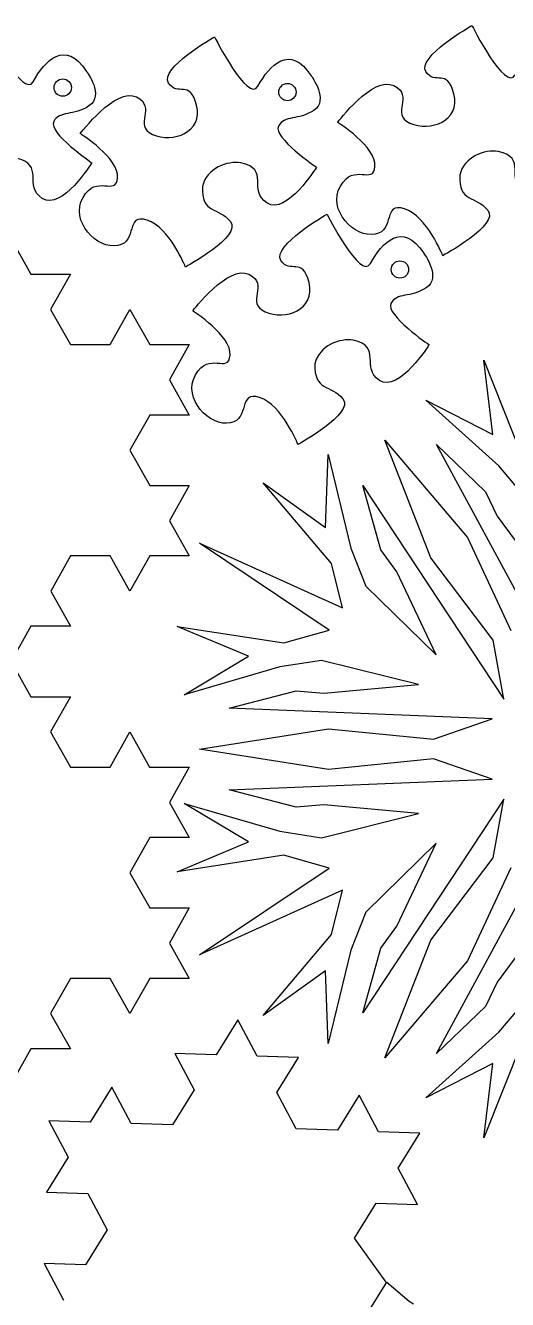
# Model space of a CAD drawing. Extents: x 0 to 244, y 143 to 297.
# Drawn here: x 163 to 187.2, y 232.7 to 296.7 of the extents above; entities that cross this region are included whole.
import ezdxf

# ---------------------------------------------------------------- set-up
doc = ezdxf.new("R2010")
doc.units = 0
doc.layers.add('Layer_1', color=7, linetype='CONTINUOUS')

msp = doc.modelspace()

# ---------------------------------------------------------------- linework, layer by layer
at = {"layer": 'Layer_1', "color": 1}
for points in [[(165.337153, 293.549169), (165.337153, 293.549169)], [(176.627606, 293.321551), (176.627606, 293.321551)], [(182.279185, 284.417261), (182.279185, 284.417261)], [(175.112951, 213.09279), (170.298436, 216.088766), (181.184272, 233.58224), (182.312287, 232.624191), (182.525236, 232.491677)]]:
    msp.add_lwpolyline(points, dxfattribs=at)
at = {"layer": 'Layer_1', "color": 7}
for points in [[(178.711491, 291.808729), (178.711491, 291.808729)], [(165.781973, 291.239505), (165.781973, 291.239505)], [(171.433552, 282.335215), (171.433552, 282.335215)], [(188.153458, 272.97317), (186.809689, 274.552304), (183.151652, 277.854129), (186.511074, 276.131437), (186.063151, 279.863936), (188.004151, 274.982977)], [(188.153458, 272.97317), (186.809689, 274.552304), (183.151652, 277.854129), (186.511074, 276.131437), (186.063151, 279.863936), (188.004151, 274.982977)], [(187.40692, 254.382458), (185.241959, 249.716836), (181.082995, 244.835877), (181.082995, 244.835877), (183.400249, 250.738966), (186.520033, 254.874861), (187.070978, 257.832866), (179.981851, 247.101216), (180.883669, 250.337005), (181.683958, 251.443834), (183.664524, 255.610594), (180.134145, 252.158751), (179.383874, 250.250152), (178.238684, 245.553665), (178.11028, 249.212231), (174.972579, 246.972732), (178.398443, 251.02967), (178.96208, 253.249071), (171.772917, 250.003951), (171.772917, 250.003951), (178.290195, 254.367385), (176.009521, 255.007652), (170.642658, 254.183631), (174.228281, 255.67663), (170.997263, 257.612505), (175.80049, 256.217842), (177.89453, 255.888378), (182.768678, 257.102157), (178.025921, 257.536419), (176.628401, 257.423009), (173.263007, 258.290097), (186.473747, 258.82772), (183.53388, 259.847697), (178.249136, 259.317969), (171.772917, 260.340099), (171.772917, 260.340099), (178.249136, 261.36223), (183.53388, 260.832502), (186.473747, 261.852479), (173.263007, 262.390102), (176.628401, 263.25719), (178.025921, 263.14378), (182.768678, 263.578042), (177.89453, 264.791821), (175.80049, 264.462356), (170.997263, 263.067694), (174.228281, 265.003569), (170.642658, 266.496568), (176.009521, 265.672547), (178.290195, 266.312814), (171.772917, 270.676248), (171.772917, 270.676248), (178.96208, 267.431128), (178.398443, 269.650529), (174.972579, 273.707467), (178.11028, 271.467968), (178.238684, 275.126534), (179.383874, 270.430047), (180.134145, 268.521448), (183.664524, 265.069605), (181.683958, 269.236365), (180.883669, 270.343194), (179.981851, 273.578983), (187.070978, 262.847333), (186.520033, 265.805338), (183.400249, 269.941233), (181.082995, 275.844322), (181.082995, 275.844322), (185.241959, 270.963363), (187.40692, 266.297741)], [(187.40692, 254.382458), (185.241959, 249.716836), (181.082995, 244.835877), (181.082995, 244.835877), (183.400249, 250.738966), (186.520033, 254.874861), (187.070978, 257.832866), (179.981851, 247.101216), (180.883669, 250.337005), (181.683958, 251.443834), (183.664524, 255.610594), (180.134145, 252.158751), (179.383874, 250.250152), (178.238684, 245.553665), (178.11028, 249.212231), (174.972579, 246.972732), (178.398443, 251.02967), (178.96208, 253.249071), (171.772917, 250.003951), (171.772917, 250.003951), (178.290195, 254.367385), (176.009521, 255.007652), (170.642658, 254.183631), (174.228281, 255.67663), (170.997263, 257.612505), (175.80049, 256.217842), (177.89453, 255.888378), (182.768678, 257.102157), (178.025921, 257.536419), (176.628401, 257.423009), (173.263007, 258.290097), (186.473747, 258.82772), (183.53388, 259.847697), (178.249136, 259.317969), (171.772917, 260.340099), (171.772917, 260.340099), (178.249136, 261.36223), (183.53388, 260.832502), (186.473747, 261.852479), (173.263007, 262.390102), (176.628401, 263.25719), (178.025921, 263.14378), (182.768678, 263.578042), (177.89453, 264.791821), (175.80049, 264.462356), (170.997263, 263.067694), (174.228281, 265.003569), (170.642658, 266.496568), (176.009521, 265.672547), (178.290195, 266.312814), (171.772917, 270.676248), (171.772917, 270.676248), (178.96208, 267.431128), (178.398443, 269.650529), (174.972579, 273.707467), (178.11028, 271.467968), (178.238684, 275.126534), (179.383874, 270.430047), (180.134145, 268.521448), (183.664524, 265.069605), (181.683958, 269.236365), (180.883669, 270.343194), (179.981851, 273.578983), (187.070978, 262.847333), (186.520033, 265.805338), (183.400249, 269.941233), (181.082995, 275.844322), (181.082995, 275.844322)], [(181.082995, 275.844322), (185.241959, 270.963363), (187.40692, 266.297741)], [(189.795842, 264.359713), (183.674229, 275.628986), (186.137805, 273.260285), (186.735036, 272.040045), (189.497227, 268.307547)], [(189.795842, 264.359713), (183.674229, 275.628986), (186.137805, 273.260285), (186.735036, 272.040045), (189.497227, 268.307547)], [(189.497227, 252.372652), (186.735036, 248.640154), (186.137805, 247.419914), (183.674229, 245.051213), (189.795842, 256.320486)], [(189.497227, 252.372652), (186.735036, 248.640154), (186.137805, 247.419914), (183.674229, 245.051213), (189.795842, 256.320486)], [(188.004151, 245.697222), (186.063151, 240.816263), (186.511074, 244.548761), (183.151652, 242.82607), (186.809689, 246.127895), (188.153458, 247.707029)], [(188.004151, 245.697222), (186.063151, 240.816263), (186.511074, 244.548761), (183.151652, 242.82607), (186.809689, 246.127895), (188.153458, 247.707029)], [(173.700464, 246.750409), (172.606071, 244.991726), (170.535564, 245.060309), (171.511677, 243.233042), (170.417284, 241.474359), (168.346777, 241.542942), (167.370012, 243.370615), (166.275619, 241.611931), (164.205112, 241.680515), (165.181226, 239.853248), (164.086833, 238.094565), (166.157991, 238.025576), (167.134105, 236.198309), (166.039711, 234.439625), (163.969205, 234.508209), (164.945318, 232.680942)], [(181.149958, 233.575781), (179.558449, 235.785997), (180.652842, 237.54468), (182.723349, 237.476096), (181.747235, 239.303363), (182.841628, 241.062047), (180.77047, 241.131036), (179.794356, 242.958303), (178.699963, 241.199619), (176.629456, 241.268203), (175.653343, 243.09547), (176.747736, 244.854153), (174.676578, 244.923142), (173.700464, 246.750409)]]:
    msp.add_lwpolyline(points, dxfattribs=at)
at = {"layer": 'Layer_1', "color": 3}
msp.add_lwpolyline([(162.304948, 285.949184), (163.300018, 284.181308), (165.290116, 284.181143), (164.295054, 282.413828), (165.290116, 280.645672), (167.280486, 280.645837), (168.275572, 282.413429), (169.270312, 280.645837), (171.260154, 280.645672), (170.265365, 278.878078), (171.260435, 277.110202), (169.270312, 277.110202), (168.275275, 275.342888), (169.270592, 273.574732), (171.260435, 273.574897), (170.265365, 271.807022), (171.260699, 270.039146), (169.269503, 270.039724), (168.274994, 268.272128), (167.279941, 270.039724), (165.289563, 270.040301), (164.295335, 268.272145), (165.290116, 266.50483), (163.300273, 266.50483), (162.305228, 264.736955), (163.299737, 262.968521), (165.289563, 262.968356), (164.294807, 261.20076), (165.288457, 259.432886), (167.27886, 259.433051), (168.274161, 261.200365), (169.268669, 259.433331), (171.259873, 259.433496), (170.264556, 257.665622), (171.259576, 255.898026), (169.269503, 255.898191), (168.27445, 254.130036), (169.269503, 252.36244), (171.259576, 252.36244), (170.264556, 250.594845), (171.259329, 248.82725), (169.269222, 248.827085), (168.27445, 247.059491), (167.279388, 248.827085), (165.289282, 248.82725), (164.294245, 247.059092), (165.289282, 245.291779), (163.298895, 245.291779), (162.303883, 243.523622)], dxfattribs=at)
at = {"layer": 'Layer_1', "color": 7}
for points in [[(161.236704, 296.326606), (161.236704, 296.326606), (162.934492, 292.966895), (163.416905, 293.845845)], [(183.140592, 294.349602), (182.668787, 295.072968), (185.456676, 296.668212), (185.456676, 296.668212)], [(185.456676, 296.668212), (185.456676, 296.668212), (187.154464, 293.308501), (187.636876, 294.187451)], [(163.416905, 293.845845), (164.001356, 294.909173), (165.029324, 296.000283), (166.096692, 294.363617)], [(170.211073, 293.780378), (169.739269, 294.503744), (172.527157, 296.098988), (172.527157, 296.098988)], [(172.527157, 296.098988), (172.527157, 296.098988), (174.224946, 292.739277), (174.707358, 293.618227)], [(174.707358, 293.618227), (175.291809, 294.681555), (176.319777, 295.772665), (177.387146, 294.135999)], [(166.096692, 294.363617), (166.096692, 294.363617), (167.012518, 293.145211), (166.220958, 292.628954)], [(184.553984, 293.234245), (184.214527, 294.582979), (183.611386, 293.626236), (183.140592, 294.349602)], [(165.781973, 291.239505), (165.781973, 291.239505), (167.558058, 293.598021), (168.606737, 293.079239)], [(171.624466, 292.665021), (171.285009, 294.013754), (170.681867, 293.057012), (170.211073, 293.780378)], [(177.387146, 294.135999), (177.387146, 294.135999), (178.302971, 292.917593), (177.511411, 292.401336)], [(178.711491, 291.808729), (178.711491, 291.808729), (180.487577, 294.167245), (181.536255, 293.648463)], [(181.536255, 293.648463), (182.585439, 293.12968), (181.327126, 292.236586), (182.343475, 291.769833)], [(168.606737, 293.079239), (169.65592, 292.560456), (168.397607, 291.667362), (169.413956, 291.200609)], [(182.343475, 291.769833), (183.359319, 291.30308), (184.893441, 291.885511), (184.553984, 293.234245)], [(166.220958, 292.628954), (165.429398, 292.112697), (164.747453, 292.405175), (164.449924, 291.844465)], [(169.413956, 291.200609), (170.429801, 290.733856), (171.963922, 291.316287), (171.624466, 292.665021)], [(177.511411, 292.401336), (176.719851, 291.885079), (176.037907, 292.177557), (175.740377, 291.616847)], [(164.449924, 291.844465), (164.15391, 291.282746), (166.361388, 289.776912), (166.361388, 289.776912)], [(180.589616, 289.589633), (180.6765, 290.562539), (178.711491, 291.808729), (178.711491, 291.808729)], [(167.660097, 289.020408), (167.746982, 289.993315), (165.781973, 291.239505), (165.781973, 291.239505)], [(175.740377, 291.616847), (175.444363, 291.055127), (177.651841, 289.549294), (177.651841, 289.549294)], [(186.777627, 290.341286), (186.127002, 290.456964), (185.040943, 290.069014), (184.849493, 289.152178)], [(163.87305, 287.984157), (162.893576, 288.622153), (164.051871, 289.683966), (162.557655, 289.99968)], [(166.361388, 289.776912), (166.361388, 289.776912), (164.852523, 287.346665), (163.87305, 287.984157)], [(173.848108, 289.772062), (173.197483, 289.88774), (172.111424, 289.49979), (171.919975, 288.582954)], [(175.163503, 287.756539), (174.184029, 288.394535), (175.342324, 289.456347), (173.848108, 289.772062)], [(178.850911, 288.604602), (179.537401, 289.814927), (180.505762, 288.627839), (180.589616, 289.589633)], [(188.093021, 288.325763), (187.113547, 288.963759), (188.271842, 290.025572), (186.777627, 290.341286)], [(165.921392, 288.035378), (166.607883, 289.245702), (167.576243, 288.058615), (167.660097, 289.020408)], [(177.651841, 289.549294), (177.651841, 289.549294), (176.142977, 287.119047), (175.163503, 287.756539)], [(184.849493, 289.152178), (184.783824, 287.783744), (185.659744, 288.131282), (186.259349, 287.394783)], [(171.919975, 288.582954), (171.854306, 287.214519), (172.730225, 287.562058), (173.329831, 286.825559)], [(180.598708, 286.186984), (179.576297, 285.986947), (178.165936, 287.397309), (178.850911, 288.604602)], [(167.66919, 285.61776), (166.646779, 285.417723), (165.236417, 286.828084), (165.921392, 288.035378)], [(169.142694, 286.892238), (168.017739, 287.260487), (168.691601, 285.808199), (167.66919, 285.61776)], [(175.862652, 284.876088), (175.390848, 285.599454), (178.178736, 287.194698), (178.178736, 287.194698)], [(178.178736, 287.194698), (178.178736, 287.194698), (179.876524, 283.834987), (180.358937, 284.713937)], [(182.072213, 287.461462), (180.947257, 287.829712), (181.621119, 286.377423), (180.598708, 286.186984)], [(183.997316, 285.111028), (183.997316, 285.111028), (183.197168, 287.094727), (182.072213, 287.461462)], [(186.259349, 287.394783), (186.860976, 286.659799), (183.997316, 285.111028), (183.997316, 285.111028)], [(171.067797, 284.541804), (171.067797, 284.541804), (170.267649, 286.525503), (169.142694, 286.892238)], [(173.329831, 286.825559), (173.931457, 286.090575), (171.067797, 284.541804), (171.067797, 284.541804)], [(180.358937, 284.713937), (180.943388, 285.777265), (181.971356, 286.868375), (183.038724, 285.231709)], [(171.433552, 282.335215), (171.433552, 282.335215), (173.209637, 284.693731), (174.258315, 284.174949)], [(177.276044, 283.760731), (176.936588, 285.109465), (176.333446, 284.152722), (175.862652, 284.876088)], [(183.038724, 285.231709), (183.038724, 285.231709), (183.95455, 284.013303), (183.16299, 283.497046)], [(174.258315, 284.174949), (175.307499, 283.656166), (174.049186, 282.763072), (175.065535, 282.296319)], [(175.065535, 282.296319), (176.081379, 281.829566), (177.615501, 282.411997), (177.276044, 283.760731)], [(183.16299, 283.497046), (182.371429, 282.980789), (181.689485, 283.273267), (181.391956, 282.712557)], [(173.311676, 280.116118), (173.398561, 281.089025), (171.433552, 282.335215), (171.433552, 282.335215)], [(181.391956, 282.712557), (181.095941, 282.150838), (183.30342, 280.645004), (183.30342, 280.645004)], [(179.499687, 280.867772), (178.849062, 280.98345), (177.763003, 280.5955), (177.571553, 279.678664)], [(180.815082, 278.852249), (179.835608, 279.490245), (180.993902, 280.552058), (179.499687, 280.867772)], [(171.572971, 279.131088), (172.259462, 280.341413), (173.227822, 279.154325), (173.311676, 280.116118)], [(183.30342, 280.645004), (183.30342, 280.645004), (181.794555, 278.214757), (180.815082, 278.852249)], [(177.571553, 279.678664), (177.505885, 278.31023), (178.381804, 278.657768), (178.98141, 277.921269)], [(173.320769, 276.71347), (172.298358, 276.513433), (170.887996, 277.923795), (171.572971, 279.131088)], [(174.794273, 277.987948), (173.669318, 278.356198), (174.34318, 276.903909), (173.320769, 276.71347)], [(176.719376, 275.637514), (176.719376, 275.637514), (175.919228, 277.621213), (174.794273, 277.987948)], [(178.98141, 277.921269), (179.583036, 277.186285), (176.719376, 275.637514), (176.719376, 275.637514)]]:
    msp.add_open_spline(points, degree=3, dxfattribs=at)
at = {"layer": 'Layer_1', "color": 1}
for points in [[(164.467371, 293.549169), (164.467371, 293.789355), (164.662079, 293.984062), (164.902265, 293.984062)], [(164.902265, 293.984062), (165.142446, 293.984062), (165.337153, 293.789355), (165.337153, 293.549169)], [(175.757825, 293.321551), (175.757825, 293.561737), (175.952532, 293.756444), (176.192718, 293.756444)], [(176.192718, 293.756444), (176.432899, 293.756444), (176.627606, 293.561737), (176.627606, 293.321551)], [(164.902265, 293.114281), (164.662079, 293.114281), (164.467371, 293.308988), (164.467371, 293.549169)], [(165.337153, 293.549169), (165.337153, 293.308988), (165.142446, 293.114281), (164.902265, 293.114281)], [(176.192718, 292.886663), (175.952532, 292.886663), (175.757825, 293.08137), (175.757825, 293.321551)], [(176.627606, 293.321551), (176.627606, 293.08137), (176.432899, 292.886663), (176.192718, 292.886663)], [(181.409403, 284.417261), (181.409403, 284.657447), (181.604111, 284.852154), (181.844297, 284.852154)], [(181.844297, 284.852154), (182.084478, 284.852154), (182.279185, 284.657447), (182.279185, 284.417261)], [(181.844297, 283.982373), (181.604111, 283.982373), (181.409403, 284.17708), (181.409403, 284.417261)], [(182.279185, 284.417261), (182.279185, 284.17708), (182.084478, 283.982373), (181.844297, 283.982373)]]:
    msp.add_open_spline(points, degree=3, dxfattribs=at)

doc.saveas('drawing.dxf')
